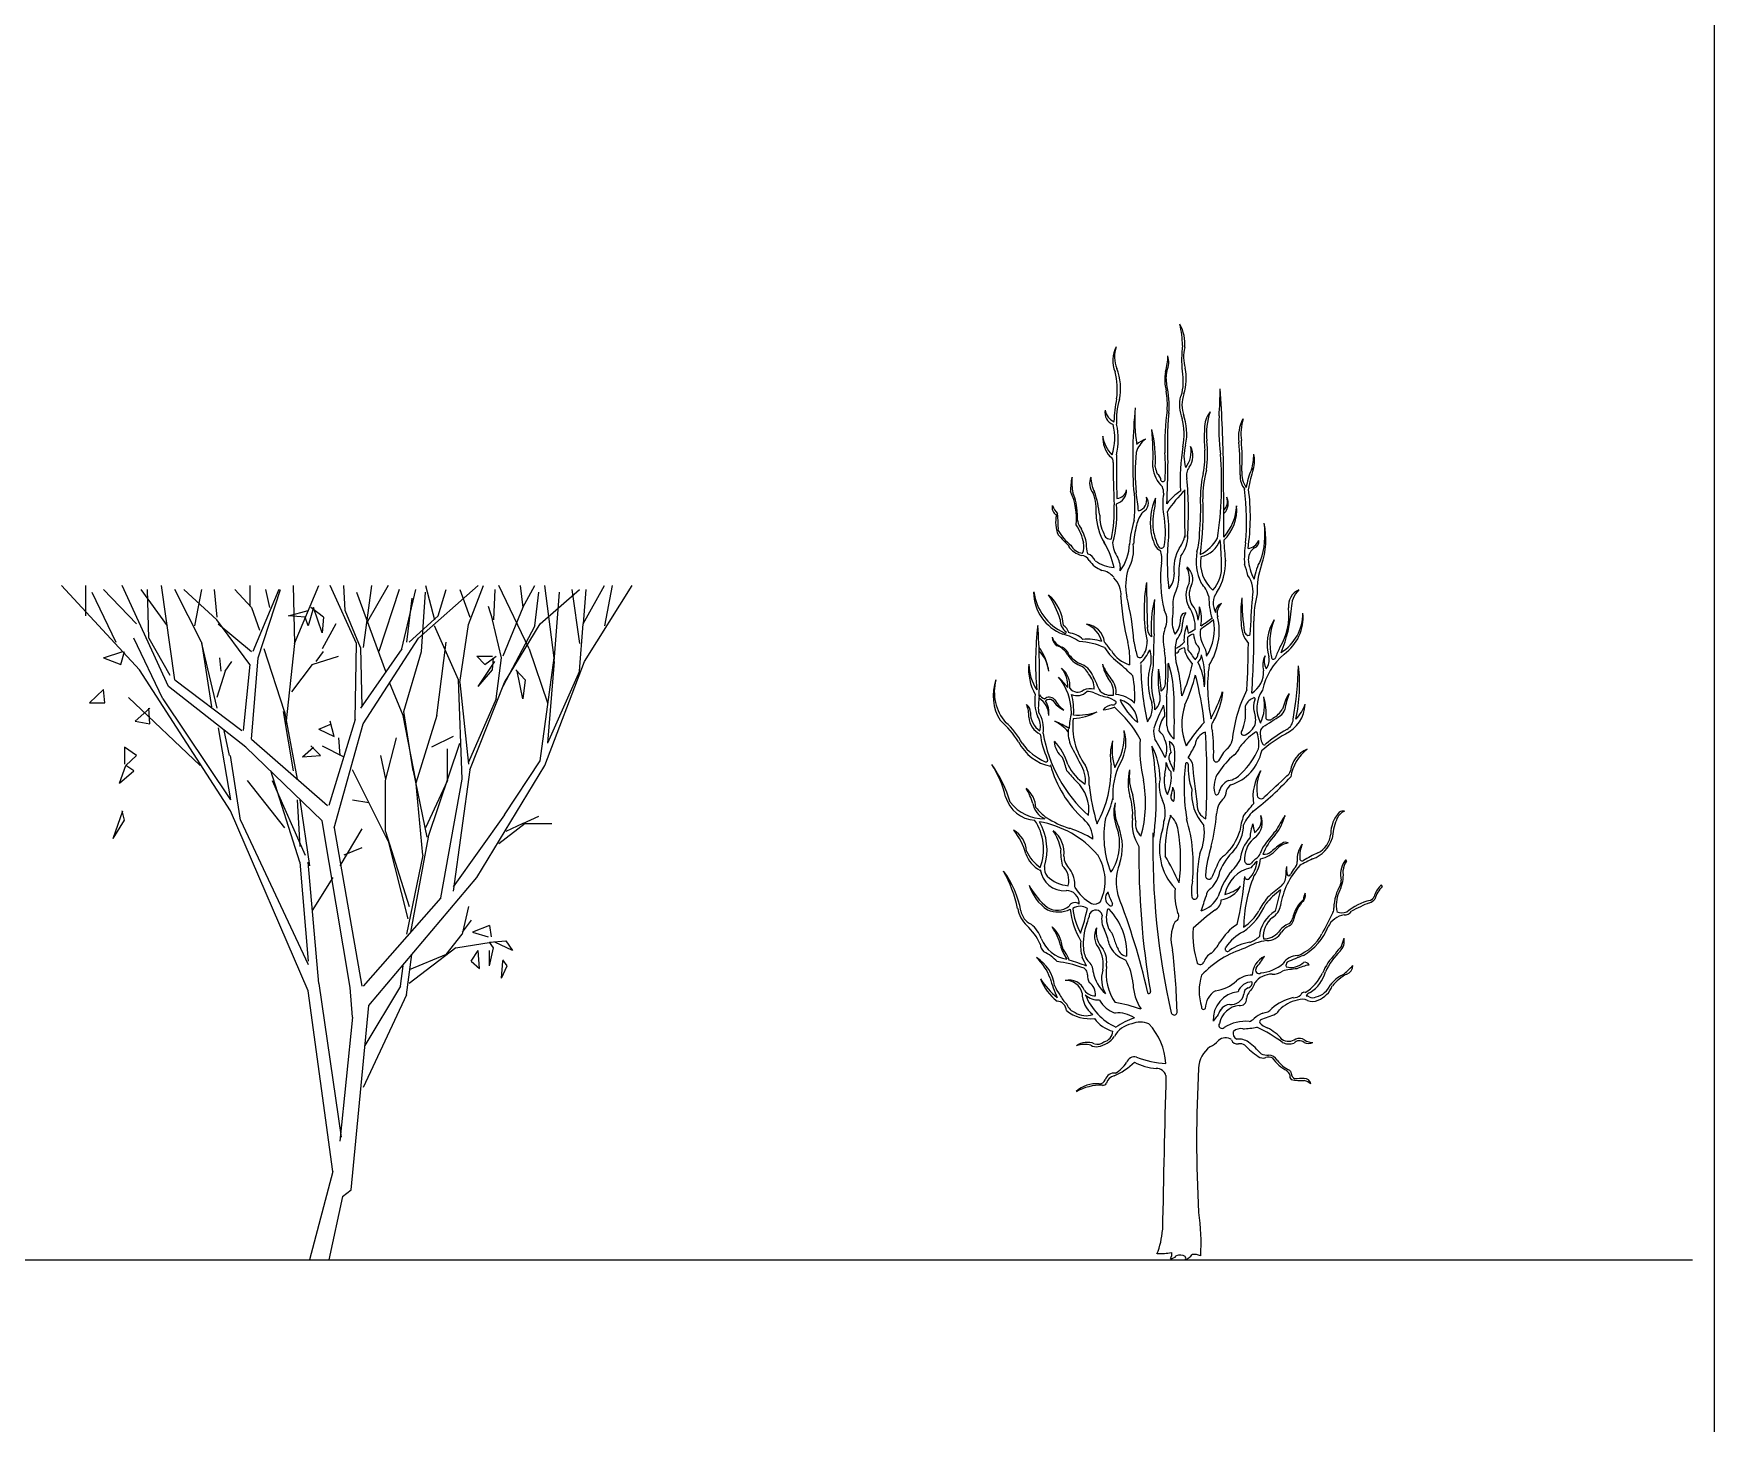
# Model space of a CAD drawing. Header units: millimetres. Extents: x 13268 to 164478, y 289082 to 363688.
# Drawn here: x 142691 to 164478, y 326385 to 344409 of the extents above; entities that cross this region are included whole.
import ezdxf

# ---------------------------------------------------------------- set-up
doc = ezdxf.new("R2010")
doc.units = ezdxf.units.MM
doc.layers.add('www.cad-blocks.net', color=7, linetype='Continuous')

# ---------------------------------------------------------------- blocks, each defined once
blk = doc.blocks.new('A$C049A3FE5')
for p, q in [((1008, 7654), (0, 8748)), ((308, 8748), (308, 8353)), ((1384, 7435), (786, 8748)), ((1469, 7522), (1294, 8748)), ((2439, 8748), (2439, 8477)), ((3003, 8748), (3020, 7994)), ((3020, 7994), (3332, 8748)), ((3823, 7994), (3481, 8748)), ((3673, 8423), (3656, 8748)), ((4015, 8748), (3908, 7943)), ((4233, 8748), (3947, 8248)), ((4626, 8065), (5399, 8748)), ((4716, 8748), (4831, 8302)), ((5275, 8240), (5467, 8748)), ((6061, 7926), (5668, 8748)), ((5942, 8748), (5976, 8460)), ((5976, 8460), (6134, 8748)), ((6386, 7810), (6262, 8748)), ((6762, 8248), (7035, 8748)), ((6779, 7759), (7394, 8748)), ((7138, 8748), (7035, 8223)), ((393, 8660), (701, 8013)), ((542, 8695), (970, 8248)), ((1025, 8695), (1367, 8223)), ((1128, 8065), (1111, 8695)), ((1811, 8013), (1469, 8695)), ((2012, 8302), (1585, 8695)), ((1811, 8695), (1721, 8223)), ((1978, 8695), (2012, 8336)), ((2460, 8460), (2247, 8695)), ((2815, 8695), (2477, 7889)), ((2546, 7810), (2836, 8695)), ((2644, 8695), (2695, 8460)), ((3823, 8660), (4199, 7635)), ((4374, 8695), (4113, 7889)), ((4408, 7926), (4592, 8695)), ((4541, 8581), (4472, 8013)), ((4664, 7889), (4716, 8660)), ((4882, 8353), (4985, 8695)), ((5160, 8695), (5292, 8336)), ((5617, 8695), (5600, 8302)), ((6134, 8223), (6185, 8660)), ((6202, 8248), (6711, 8695)), ((6386, 7759), (6454, 8660)), ((6612, 8695), (6711, 7994)), ((6796, 8695), (6762, 8248)), ((2439, 7723), (2012, 8302)), ((2460, 8460), (2563, 8169)), ((2939, 8353), (3195, 8423)), ((3157, 8336), (2939, 8353)), ((3195, 8223), (3157, 8336)), ((3263, 8460), (3195, 8223)), ((3396, 8336), (3229, 8460)), ((3379, 8135), (3263, 8460)), ((3396, 8336), (3379, 8135)), ((3874, 7943), (3673, 8423)), ((4882, 8353), (4506, 8013)), ((5527, 8477), (5583, 8302)), ((5702, 7810), (5583, 8302)), ((5976, 8460), (5720, 7830)), ((1311, 7279), (935, 8065)), ((1128, 8065), (1401, 7584)), ((2029, 8248), (2460, 7889)), ((3554, 8248), (3379, 7926)), ((3908, 6954), (4626, 8065)), ((5143, 7522), (4831, 8223)), ((5160, 7488), (5275, 8240)), ((6134, 8223), (5720, 7435)), ((5741, 7488), (6202, 8248)), ((6711, 7635), (6762, 8248)), ((542, 7810), (794, 7889)), ((769, 7723), (816, 7889)), ((1811, 8013), (1944, 7172)), ((1811, 7994), (2012, 7155)), ((2888, 7112), (2623, 7926)), ((3020, 7994), (2905, 6954)), ((3298, 7759), (3396, 7889)), ((3806, 7007), (3823, 7994)), ((3874, 7943), (3891, 7172)), ((4408, 7926), (3874, 7155)), ((4434, 7112), (4664, 7889)), ((4865, 7059), (4985, 8013)), ((6061, 7926), (6300, 7225)), ((542, 7810), (769, 7723)), ((2187, 5826), (1008, 7654)), ((2119, 7635), (2012, 7296)), ((2046, 7810), (2063, 7635)), ((2119, 7635), (2204, 7759)), ((2439, 7723), (2354, 6866)), ((2460, 6753), (2546, 7810)), ((3246, 7723), (2981, 7366)), ((3246, 7723), (3588, 7830)), ((5382, 7830), (5485, 7723)), ((5382, 7830), (5583, 7830)), ((5399, 7435), (5617, 7759)), ((5399, 7435), (5583, 7654)), ((5485, 7723), (5634, 7830)), ((5583, 7654), (5600, 7810)), ((5634, 7279), (5702, 7810)), ((6010, 7522), (5886, 7654)), ((5976, 7279), (5903, 7635)), ((6202, 6473), (6386, 7810)), ((6262, 6411), (6779, 7759)), ((6386, 7759), (6300, 6700)), ((6711, 7635), (6300, 6700)), ((2388, 6649), (1384, 7435)), ((1469, 7522), (2337, 6866)), ((4425, 7059), (4250, 7488)), ((5190, 6236), (5143, 7522)), ((5160, 7488), (5275, 6429)), ((5292, 6358), (5741, 7488)), ((6010, 7522), (5976, 7279)), ((359, 7225), (542, 7400)), ((359, 7225), (560, 7225)), ((560, 7225), (542, 7400)), ((867, 7296), (1794, 6411)), ((1311, 7279), (2187, 5965)), ((5634, 7279), (5275, 6456)), ((953, 6988), (1145, 7155)), ((953, 6988), (1145, 6954)), ((1145, 6954), (1128, 7155)), ((2870, 7112), (3003, 6341)), ((2888, 7112), (3054, 6236)), ((3806, 7007), (3464, 5895)), ((3533, 6787), (3481, 6988)), ((4592, 6219), (4425, 7059)), ((4558, 6341), (4434, 7112)), ((4865, 7059), (4592, 6185)), ((2029, 6901), (2187, 5965)), ((2102, 6866), (2170, 6542)), ((3332, 6883), (3498, 6954)), ((3332, 6883), (3533, 6787)), ((3533, 5606), (3908, 6954)), ((3588, 6770), (3605, 6542)), ((4199, 6219), (4340, 6770)), ((5075, 6787), (4793, 6649)), ((816, 6649), (816, 6429)), ((970, 6542), (816, 6649)), ((833, 6411), (970, 6542)), ((2319, 5702), (2187, 6542)), ((3379, 5694), (2388, 6649)), ((2460, 6753), (3447, 5895)), ((3122, 6525), (3263, 6649)), ((3122, 6525), (3357, 6542)), ((3357, 6542), (3229, 6666)), ((3379, 6666), (3656, 6525)), ((4131, 6542), (4199, 6236)), ((4750, 5485), (5160, 6700)), ((5002, 6219), (5002, 6629)), ((752, 6185), (833, 6411)), ((752, 6185), (935, 6341)), ((935, 6341), (833, 6411)), ((3088, 5160), (2712, 6341)), ((4233, 5431), (3772, 6358)), ((4558, 6341), (4733, 5485)), ((5292, 6358), (5075, 4784)), ((5382, 4959), (6262, 6411)), ((5741, 5773), (6202, 6473)), ((2405, 6219), (2888, 5606)), ((2729, 6219), (3157, 5248)), ((4199, 5555), (4199, 6219)), ((4682, 5248), (4592, 6219)), ((5002, 6219), (4716, 5606)), ((4916, 4696), (5190, 6236)), ((3054, 5965), (3088, 5363)), ((3088, 5965), (3212, 5109)), ((3772, 5965), (3981, 5931)), ((666, 5467), (794, 5826)), ((666, 5467), (816, 5702)), ((816, 5702), (786, 5826)), ((3195, 3490), (2187, 5826)), ((2319, 5702), (3195, 3832)), ((3738, 3533), (3379, 5694)), ((5741, 5773), (5075, 4837)), ((5976, 5660), (6185, 5756)), ((3533, 5606), (3891, 3552)), ((3891, 5589), (3605, 5109)), ((4199, 5555), (4506, 4583)), ((4750, 5485), (4524, 4250)), ((6010, 5660), (5668, 5397)), ((5976, 5660), (5758, 5555)), ((6010, 5660), (6352, 5660)), ((3891, 5344), (3656, 5248)), ((4233, 5431), (4489, 4425)), ((4682, 5248), (4472, 4224)), ((3088, 5160), (3195, 3874)), ((3332, 3586), (3195, 5160)), ((3515, 4959), (3246, 4530)), ((3981, 3298), (5382, 4959)), ((4916, 4696), (3908, 3552)), ((5275, 4583), (5190, 4224)), ((5309, 4408), (5190, 4250)), ((4985, 3962), (5190, 4224)), ((5544, 4338), (5327, 4250)), ((5327, 4250), (5527, 4190)), ((5544, 4338), (5566, 4190)), ((4472, 3436), (4541, 3962)), ((5109, 4049), (4506, 3586)), ((4985, 3962), (4506, 3761)), ((5109, 4049), (5566, 4120)), ((5309, 3874), (5399, 4015)), ((5416, 3778), (5399, 4015)), ((5544, 4120), (5758, 4137)), ((5600, 4049), (5544, 4120)), ((5544, 3814), (5600, 4049)), ((5544, 3814), (5544, 4015)), ((5843, 4015), (5617, 4120)), ((5758, 4137), (5843, 4015)), ((4391, 3552), (4425, 3814)), ((5309, 3874), (5416, 3778)), ((5702, 3656), (5720, 3874)), ((5702, 3656), (5775, 3814)), ((5775, 3814), (5720, 3891)), ((3515, 1145), (3195, 3490)), ((3332, 3586), (3622, 1591)), ((3772, 3148), (3738, 3533)), ((4391, 3552), (3930, 2781)), ((3755, 910), (3981, 3298)), ((4472, 3436), (3908, 2238)), ((3772, 3148), (3605, 1540)), ((3515, 1145), (3212, 0)), ((3639, 822), (3755, 910)), ((3639, 822), (3464, 0))]:
    blk.add_line(p, q)
blk = doc.blocks.new('A$C2AD37B3C')
at = {"linetype": 'Continuous'}
for centre, radius, start, end in [((2350, 14146), 630, 354.7317, 28.7311), ((1128, 14062), 1817, 1.805, 12.3074), ((2324, 13887), 457, 152.3613, 202.6132), ((2400, 13945), 505, 162.2496, 201.2238), ((4571, 13906), 1642, 172.5435, 186.4766), ((3580, 13941), 620, 166.257, 196.1821), ((1142, 13455), 845, 348.2322, 21.3162), ((1922, 13948), 794, 343.1397, 0.8175), ((2395, 13860), 336, 336.1904, 17.1706), ((2126, 13613), 873, 343.8588, 10.2666), ((920, 13446), 1017, 351.4841, 15.0873), ((3379, 13589), 709, 169.5858, 194.2775), ((3178, 13610), 490, 166.4478, 191.7324), ((1261, 13178), 1476, 355.9566, 12.9826), ((2108, 13567), 847, 344.4223, 10.4626), ((4111, 12863), 2228, 168.8087, 177.8934), ((2879, 12989), 956, 162.1156, 185.1971), ((1590, 13216), 1120, 355.0291, 10.2387), ((3441, 13202), 546, 165.6459, 202.7284), ((3420, 13200), 486, 159.5113, 200.4887), ((-1086, 13405), 4608, 355.3727, 0.5368), ((-15802, 12003), 19379, 0.6372, 4.2782), ((1939, 13080), 194, 167.521, 249.878), ((1994, 13165), 248, 190.0345, 245.0045), ((10112, 12364), 7938, 174.2732, 182.8814), ((4439, 12956), 2233, 174.8534, 189.4228), ((6639, 12590), 3970, 172.2964, 181.829), ((8623, 12592), 5913, 175.2659, 182.885), ((1922, 12744), 1045, 349.6458, 13.6928), ((2116, 12757), 893, 348.6962, 19.4795), ((3659, 12854), 376, 140.6884, 182.9874), ((4457, 12743), 1144, 162.2265, 184.7268), ((6946, 12860), 3443, 177.1167, 186.9764), ((4377, 12709), 571, 151.2621, 188.4776), ((4683, 12754), 838, 164.109, 187.0888), ((2167, 12702), 456, 178.1567, 221.4612), ((2240, 12802), 536, 189.1437, 224.0117), ((1094, 12692), 805, 340.9982, 14.8718), ((920, 12675), 1032, 346.2404, 12.7359), ((-1173, 12425), 3662, 357.0945, 6.2279), ((643, 12357), 1883, 356.5463, 14.3008), ((5024, 12690), 1746, 175.2428, 186.2084), ((5915, 12155), 3701, 175.1559, 184.8441), ((2617, 12343), 410, 127.0209, 162.3267), ((2524, 12258), 440, 110.3834, 130.9882), ((-220, 12228), 2900, 356.5398, 4.6422), ((6084, 12039), 3177, 170.6264, 183.0104), ((3553, 12408), 588, 162.8578, 197.1422), ((2678, 12480), 398, 322.0481, 11.6227), ((2792, 12417), 311, 325.0525, 27.4153), ((1959, 12415), 1331, 348.1905, 3.7295), ((1663, 12438), 1667, 351.6747, 7.2538), ((-1641, 12165), 5473, 359.5554, 4.8242), ((1012, 12377), 2852, 356.0452, 5.5145), ((1803, 12331), 72.1, 343.6528, 71.6652), ((20906, 12480), 19035, 180.5094, 182.468), ((16861, 12282), 14939, 179.433, 182.0092), ((2970, 12287), 488, 185.6543, 226.2204), ((2960, 12309), 442, 188.5217, 202.7792), ((-7417, 12259), 10134, 356.6843, 0.1966), ((3210, 12113), 207, 142.2541, 192.9711), ((4677, 11799), 1420, 163.883, 181.9936), ((-1994, 11988), 5541, 351.2073, 4.6996), ((-104495, 11257), 108075, 359.94738, 0.50942), ((4777, 11826), 855, 154.1236, 173.4414), ((5905, 11616), 1964, 162.4068, 171.5997), ((3052, 12462), 992, 344.6232, 358.6798), ((3655, 12340), 401, 340.8779, 14.3475), ((1974, 11901), 758, 166.1341, 182.8751), ((2407, 12024), 1171, 177.1051, 188.9238), ((1745, 11990), 236, 155.5507, 219.9014), ((1996, 12079), 466, 178.9691, 208.1171), ((172, 11644), 2038, 353.5786, 9.0668), ((2481, 12029), 130, 1.6097, 56.9152), ((2641, 12050), 34.1, 210.3436, 6.5075), ((2318, 11817), 336, 2.0907, 20.5415), ((-2133, 11546), 5168, 355.8404, 5.782), ((4509, 11813), 1289, 165.2101, 181.5177), ((4153, 12100), 322, 175.9565, 219.787), ((4242, 12148), 386, 175.2507, 215.5181), ((319, 11452), 988, 353.9854, 24.6446), ((563, 11530), 755, 359.9788, 24.4353), ((869, 11572), 744, 355.1122, 20.9511), ((-46, 11306), 1722, 6.4733, 18.7405), ((1864, 11881), 215, 285.8809, 2.1678), ((1923, 11916), 159, 272.9838, 350.0483), ((-2436, 11064), 4727, 6.0641, 9.4748), ((2213, 11735), 179, 286.8853, 12.8597), ((2264, 11685), 153, 298.5312, 35.9401), ((3361, 11383), 916, 155.5704, 188.5554), ((1936, 11737), 592, 342.988, 2.4539), ((3492, 11660), 855, 168.5595, 189.9119), ((3307, 11231), 751, 121.4031, 143.8906), ((4147, 10635), 1707, 132.9624, 147.3953), ((32572, 11688), 29598, 179.6362, 181.0344), ((-756, 11585), 3980, 354.6389, 2.7946), ((-1909, 11552), 5171, 352.7102, 2.1848), ((3453, 11710), 184, 311.4241, 20.4885), ((3442, 11678), 207, 314.4837, 27.8658), ((207, 11414), 3724, 354.7139, 7.4697), ((655, 11472), 3335, 351.5983, 7.4175), ((1060, 11618), 130, 166.6364, 240.9989), ((1462, 11882), 577, 203.8756, 219.1611), ((1499, 11389), 514, 167.4939, 202.0385), ((-804, 11299), 1831, 358.8904, 6.8375), ((1638, 11482), 323, 171.4778, 217.5379), ((2487, 11524), 877, 180.9864, 211.2121), ((2227, 11477), 562, 177.6778, 207.5745), ((-261, 11567), 2152, 348.3543, 2.4929), ((335, 11518), 1595, 343.9596, 5.4243), ((3525, 10965), 1402, 161.2658, 176.6094), ((2622, 11284), 391, 136.9115, 171.7818), ((3375, 11386), 892, 168.4912, 190.0575), ((1187, 11239), 1492, 351.3531, 10.5901), ((875, 11257), 1858, 356.8076, 9.2213), ((3125, 11584), 656, 313.8628, 5.2039), ((2978, 11688), 802, 318.6512, 356.8674), ((4657, 14575), 4963, 222.9115, 225.7056), ((1678, 11619), 742, 208.6409, 232.4211), ((708, 10934), 724, 10.4663, 34.9173), ((707, 10916), 769, 10.8345, 28.6302), ((1824, 11227), 96.7, 188.2085, 283.5016), ((3193, 11037), 1004, 162.4763, 179.1361), ((2881, 11288), 428, 185.5943, 206.3131), ((3541, 11465), 1070, 192.7139, 204.175), ((6386, 10777), 3679, 174.0581, 186.5095), ((2521, 11276), 469, 323.3798, 348.4457), ((2564, 11165), 460, 320.0948, 2.5869), ((2325, 11195), 880, 342.7155, 1.2416), ((2985, 11201), 1231, 340.9419, 8.0973), ((3030, 11124), 1199, 340.9277, 12.047), ((1465, 11206), 338, 213.2309, 255.7237), ((1429, 11147), 238, 207.5305, 263.3741), ((1154, 11010), 267, 338.2727, 12.925), ((1834, 11029), 377, 175.0384, 199.5813), ((1402, 10701), 216, 25.098, 69.0243), ((583, 10401), 1335, 12.5476, 30.6647), ((2315, 11102), 453, 183.6027, 215.0866), ((1428, 11060), 695, 322.645, 359.4575), ((1607, 10962), 581, 329.4506, 9.0801), ((2685, 11121), 189, 186.5686, 238.4025), ((2616, 11041), 52.9, 194.7688, 330.3766), ((2311, 10824), 315, 348.947, 25.0227), ((3415, 10679), 607, 148.4843, 188.4558), ((3964, 10793), 811, 170.0279, 204.9234), ((2926, 11469), 646, 296.7036, 329.509), ((3144, 11255), 405, 281.5156, 340.3965), ((-2331, 10625), 5877, 1.0817, 4.8231), ((7298, 11286), 3723, 182.6837, 187.7108), ((5581, 10825), 1684, 171.5905, 183.0179), ((3931, 11190), 207, 276.6728, 336.1586), ((4161, 10821), 202, 122.1403, 178.3428), ((4020, 11089), 102, 289.0551, 10.1589), ((1375, 10733), 145, 27.8157, 87.5182), ((1847, 11034), 415, 214.1666, 249.1292), ((1937, 11297), 608, 235.9992, 265.2251), ((1649, 10348), 303, 39.5216, 80.4692), ((1665, 10686), 319, 351.3202, 29.0988), ((2915, 10406), 850, 162.1303, 191.325), ((4651, 10509), 2047, 172.8692, 193.3559), ((4148, 10587), 1264, 167.0856, 181.3432), ((2867, 10510), 235, 334.1098, 52.1227), ((2621, 10508), 430, 352.3377, 24.7333), ((3795, 10769), 576, 171.9164, 228.1416), ((3004, 10699), 543, 318.6031, 3.8216), ((2764, 10760), 841, 327.5488, 2.6301), ((3080, 10392), 889, 11.423, 22.8076), ((4674, 10863), 717, 183.5246, 209.3512), ((4867, 10398), 826, 150.5819, 172.065), ((5165, 10348), 1072, 158.9949, 183.3311), ((1640, 10274), 354, 354.3215, 46.8114), ((4832, 10027), 2482, 169.9724, 191.0559), ((30794, 10614), 28406, 180.3133, 181.7098), ((2507, 10571), 307, 316.6932, 3.4791), ((2347, 10539), 539, 335.6881, 2.0415), ((3372, 10260), 377, 149.594, 207.9406), ((3352, 10271), 306, 153.4808, 208.1339), ((2841, 10084), 534, 17.2199, 43.4548), ((3603, 10319), 428, 347.4935, 35.5664), ((1348, 10318), 704, 180.8102, 249.0584), ((1464, 10428), 823, 187.776, 245.048), ((416, 9754), 690, 3.4347, 48.1288), ((-334, 9463), 1453, 17.0451, 33.6188), ((5278, 10373), 3288, 182.3321, 194.7711), ((-1450, 9323), 3649, 3.5183, 14.5407), ((4224, 9772), 1765, 166.1498, 184.9237), ((12161, 9781), 9660, 177.5479, 180.6883), ((3172, 10137), 380, 151.7746, 189.8908), ((2745, 9842), 442, 4.6955, 40.1786), ((4482, 10230), 1131, 179.4177, 196.6625), ((3707, 10138), 290, 143.7146, 209.0384), ((3587, 10008), 133, 108.3759, 184.9737), ((3677, 9986), 199, 131.4138, 196.3875), ((5776, 9964), 1934, 172.3103, 183.7377), ((8026, 10265), 4167, 180.5792, 187.9507), ((17184, 9094), 13212, 175.0842, 177.5505), ((5740, 9877), 1695, 166.0654, 180.5596), ((4850, 10097), 272, 114.1333, 186.3497), ((5012, 10068), 390, 134.5643, 181.584), ((1268, 9874), 212, 175.9799, 236.1957), ((2400, 9879), 303, 333.4878, 31.1578), ((3186, 9848), 403, 173.4417, 207.6918), ((1963, 10038), 836, 350.0648, 2.3027), ((2578, 9882), 335, 318.7027, 2.0926), ((2994, 9907), 82.3, 88.8145, 188.7825), ((3202, 9835), 258, 143.1375, 181.6593), ((2623, 9778), 516, 355.3872, 36.3482), ((2622, 10036), 585, 344.3464, 4.6629), ((2666, 9893), 571, 349.7675, 19.5085), ((561, 13588), 4679, 304.5846, 307.7016), ((2586, 10867), 1253, 300.8534, 310.1922), ((2654, 9739), 782, 327.743, 10.8611), ((2516, 9714), 993, 327.6627, 12.5182), ((-7729, 9659), 11775, 355.5852, 0.983), ((4955, 9506), 706, 147.9493, 196.155), ((5244, 9531), 954, 158.4785, 193.5813), ((3614, 9957), 972, 328.9716, 6.4856), ((2583, 10176), 2043, 336.9678, 356.6617), ((4079, 9988), 722, 302.0745, 359.8952), ((4106, 9923), 698, 305.3975, 5.2649), ((5854, 9215), 5178, 173.538, 184.5723), ((-9401, 9048), 10138, 358.0533, 4.2395), ((1107, 9628), 176, 183.4437, 235.6065), ((1162, 9690), 242, 197.4366, 251.6636), ((894, 8858), 828, 56.2836, 75.8149), ((1028, 9653), 162, 11.5216, 61.5665), ((1132, 9692), 18.4, 213.6732, 19.4314), ((1122, 9271), 419, 47.3621, 81.2427), ((1426, 9501), 316, 6.873, 83.995), ((1301, 9432), 415, 16.0604, 67.5607), ((2557, 9749), 158, 173.4002, 234.5483), ((14271, 9019), 11783, 176.856, 179.2427), ((3213, 9569), 569, 162.0553, 195.1489), ((2550, 9830), 394, 320.2783, 359.589), ((3526, 9576), 560, 156.9338, 183.8454), ((3456, 9809), 444, 181.6983, 197.237), ((4208, 9568), 1189, 177.8108, 186.9638), ((3140, 9510), 154, 99.8019, 137.3925), ((2407, 10899), 1372, 297.0692, 302.3933), ((3588, 9701), 476, 184.77, 204.008), ((3580, 9673), 364, 170.6961, 208.5538), ((4378, 9844), 532, 180.6423, 218.0102), ((4041, 9798), 180, 217.5203, 240.1392), ((3958, 9670), 29, 256.7625, 336.3421), ((-43, 8935), 936, 9.4038, 33.9498), ((297, 9007), 589, 7.9209, 41.8307), ((876, 9159), 351, 31.4667, 67.9364), ((980, 9256), 230, 21.0872, 62.6544), ((1503, 9528), 378, 209.5138, 247.2506), ((1617, 9693), 550, 219.9686, 241.8745), ((1285, 8420), 1129, 66.2422, 86.5528), ((1474, 8859), 724, 71.8995, 95.4271), ((-3382, 5430), 6566, 37.2926, 38.7357), ((2462, 9912), 856, 212.4089, 235.7131), ((2256, 9644), 473, 209.8081, 254.1286), ((1026, 9272), 1105, 355.666, 13.7549), ((15422, 12293), 13512, 191.7275, 192.6283), ((2284, 9346), 47.4, 188.568, 324.6614), ((1613, 9845), 932, 316.9269, 332.6081), ((2059, 9530), 338, 321.3463, 3.5844), ((1944, 9273), 517, 349.749, 16.1763), ((660, 9110), 2027, 354.9068, 8.7904), ((3603, 9381), 776, 165.2707, 199.6684), ((2742, 9717), 288, 288.6184, 321.7871), ((2845, 9420), 47.9, 261.1255, 0.0457), ((2979, 9302), 146, 92.6427, 125.9176), ((2894, 9400), 91.5, 350.0588, 31.1924), ((3351, 9496), 384, 196.8326, 228.7953), ((2185, 8716), 1100, 29.9778, 40.036), ((3065, 9357), 117, 308.791, 358.0535), ((3104, 9419), 101, 319.7313, 60.6308), ((2050, 8988), 1238, 353.4861, 16.5777), ((3006, 9318), 310, 0.5488, 34.7698), ((-10000, 9587), 13959, 356.7808, 359.7071), ((5165, 8585), 1010, 130.4242, 167.9254), ((5478, 8910), 1167, 152.087, 160.6312), ((1327, 9113), 759, 173.7201, 210.206), ((1292, 9200), 719, 180.3585, 213.641), ((707, 8851), 468, 358.3433, 37.9666), ((836, 8856), 371, 355.0872, 49.6488), ((1265, 8907), 314, 20.9743, 72.8009), ((1245, 8928), 276, 26.3501, 65.885), ((2324, 9321), 629, 191.38, 212.9325), ((2675, 9612), 1053, 203.1833, 217.4372), ((592, 7483), 2205, 44.07, 51.3123), ((6410, 9226), 4112, 180.4569, 192.8592), ((3361, 8927), 949, 163.9832, 199.6439), ((3678, 8920), 1215, 167.9085, 192.8932), ((3750, 8977), 1185, 172.9141, 191.4936), ((-2453, 8355), 5086, 4.8093, 8.6893), ((-1301, 9128), 4022, 353.8976, 1.0843), ((1279, 8707), 1531, 1.8013, 19.2261), ((474, 8564), 2463, 3.3779, 13.0455), ((533, 9767), 2626, 336.245, 347.6868), ((3053, 9360), 185, 313.9003, 352.9444), ((2429, 8828), 852, 1.3056, 27.903), ((5664, 8851), 2334, 171.7681, 192.2888), ((3808, 9081), 387, 301.7801, 2.4498), ((4474, 9185), 293, 151.0962, 197.3118), ((4422, 9245), 220, 158.3241, 211.3693), ((4045, 9269), 236, 323.2543, 10.1345), ((4347, 9304), 30.4, 175.6842, 345.4013), ((-536, 9274), 5269, 349.9041, 358.9001), ((2250, 8882), 2500, 347.7132, 6.6756), ((728, 8710), 708, 159.7177, 212.3069), ((762, 8767), 723, 164.9722, 220.4022), ((369, 8448), 859, 359.5857, 39.94), ((-200, 7739), 1759, 38.6333, 45.7671), ((1323, 8914), 147, 217.178, 309.0896), ((1524, 8532), 288, 78.591, 111.9512), ((1224, 8815), 356, 359.9405, 41.3275), ((4298, 10199), 2983, 203.2795, 208.419), ((1527, 8750), 353, 355.3368, 40.5375), ((1630, 8773), 289, 351.6138, 43.4555), ((753, 8719), 1454, 355.214, 11.8173), ((2507, 8919), 175, 307.7285, 7.7513), ((767, 9615), 2447, 334.6681, 346.2902), ((-2742, 7554), 6068, 7.0914, 13.9452), ((434, 8445), 166, 2.3048, 52.8267), ((127, 8396), 446, 358.0084, 24.0104), ((1341, 8628), 678, 171.2988, 199.9425), ((1868, 8531), 1150, 171.3837, 183.4083), ((560, 8400), 321, 1.203, 58.3141), ((873, 8815), 165, 212.4896, 249.3537), ((888, 8578), 110, 44.4314, 131.7523), ((888, 8561), 93.5, 56.9436, 128.3794), ((538, 8450), 345, 352.7663, 32.3049), ((1286, 8866), 414, 213.068, 245.0704), ((1410, 8898), 505, 208.7407, 233.7872), ((1314, 8929), 216, 246.858, 314.209), ((348, 8479), 917, 355.896, 15.9228), ((1481, 8479), 296, 70.5702, 93.1783), ((1945, 9473), 803, 242.9703, 258.3317), ((1844, 8986), 268, 230.6409, 277.6717), ((1893, 8341), 234, 99.6871, 138.7834), ((1699, 8359), 338, 49.3519, 75.7251), ((1871, 8616), 47.6, 247.6919, 359.6594), ((1879, 8281), 452, 43.8992, 85.0415), ((2808, 9020), 909, 204.189, 232.3408), ((1876, 8287), 376, 2.0708, 73.4198), ((2142, 8524), 336, 320.457, 14.472), ((2208, 8529), 309, 353.5059, 22.7634), ((5823, 7030), 3525, 154.2598, 160.4779), ((2374, 8671), 225, 308.5952, 18.1459), ((2209, 8422), 461, 357.5623, 17.9767), ((-10633, 8366), 13336, 359.4945, 1.4376), ((-8039, 8344), 10856, 358.424, 2.17), ((3840, 8283), 908, 161.7327, 202.2887), ((648, 9779), 3083, 332.4864, 340.9722), ((2357, 8907), 1217, 331.6993, 353.5248), ((5969, 7786), 2273, 153.4199, 174.1556), ((4005, 8523), 96.6, 156.781, 197.491), ((4139, 8447), 251, 112.4069, 152.8551), ((4292, 8546), 255, 157.0254, 198.73), ((4045, 8662), 20.6, 307.7148, 92.272), ((4574, 8519), 484, 144.9133, 208.261), ((3520, 8574), 689, 335.6454, 10.2134), ((3076, 8402), 1160, 357.7643, 14.6737), ((5188, 8349), 718, 146.7017, 167.464), ((6120, 8191), 1628, 160.1939, 169.147), ((4296, 8609), 541, 295.7076, 357.0762), ((4261, 8780), 609, 315.0958, 341.0145), ((-1063, 7026), 1768, 33.3363, 47.5874), ((875, 8392), 302, 182.2269, 245.1825), ((909, 8429), 310, 175.7398, 237.4156), ((477, 8241), 275, 344.4383, 34.4966), ((297, 8198), 500, 352.0735, 32.0007), ((697, 7750), 629, 40.201, 64.0796), ((329, 6716), 1723, 59.8391, 68.1022), ((2054, 8206), 859, 164.0795, 179.9967), ((2265, 8234), 1016, 172.9267, 215.9767), ((1220, 9187), 829, 272.5415, 299.1065), ((1317, 9365), 953, 266.7394, 288.7824), ((1694, 9016), 521, 272.4332, 292.2317), ((683, 7146), 1841, 29.095, 49.1712), ((3046, 8119), 471, 143.0144, 173.6749), ((5344, 6429), 2788, 137.7507, 147.1934), ((3543, 8233), 152, 138.6366, 205.0942), ((3261, 8434), 655, 336.7503, 5.2946), ((3707, 8341), 365, 348.0859, 19.6754), ((-36422, 71029), 74785, 302.88661, 303.13214), ((4281, 8406), 69.9, 228.7, 325.9966), ((4131, 8730), 421, 299.6153, 327.6885), ((4350, 8549), 179, 305.5799, 343.3146), ((4447, 8366), 206, 300.4523, 355.5085), ((-446, 7511), 1026, 26.9523, 50.1609), ((2047, 8283), 1310, 187.2105, 204.6971), ((3001, 8521), 2244, 190.0572, 227.7428), ((1677, 8143), 499, 174.0118, 204.9231), ((1101, 8114), 945, 327.3279, 3.5496), ((1442, 7993), 629, 329.6271, 16.5805), ((4209, 7871), 1925, 174.9247, 193.9531), ((2858, 8156), 361, 171.7987, 198.3662), ((-5342, 3362), 9145, 28.7369, 30.7801), ((2425, 7967), 254, 12.8477, 53.229), ((2975, 8265), 273, 183.6198, 233.6277), ((3361, 7936), 221, 106.5085, 175.3353), ((-7997, 7430), 11317, 356.8486, 3.6322), ((622, 7845), 2802, 357.8371, 6.6394), ((4579, 7365), 933, 124.2722, 143.5068), ((3890, 8144), 44.3, 129.0705, 305.5681), ((3761, 8402), 332, 297.8922, 335.8527), ((4077, 8125), 25.9, 33.3468, 153.8017), ((3560, 7972), 561, 351.7825, 17.3186), ((4582, 8132), 439, 174.7581, 202.037), ((4239, 8148), 97.3, 123.7261, 165.8088), ((5523, 6326), 2049, 118.9608, 131.5328), ((5426, 6594), 1819, 118.7392, 131.2943), ((1057, 8327), 722, 207.1006, 257.9777), ((1165, 8483), 861, 216.0259, 246.6854), ((1321, 8037), 361, 185.348, 230.8234), ((243, 7351), 978, 17.6504, 42.24), ((-1507, 6337), 3163, 24.6938, 30.2811), ((2566, 7788), 738, 162.1698, 190.9933), ((2871, 7888), 1015, 172.8808, 196.2721), ((-2262, 7141), 4800, 352.662, 9.493), ((1452, 7410), 1146, 0.9581, 27.1294), ((2356, 7887), 346, 338.284, 23.3084), ((2859, 7754), 127, 137.3156, 208.4264), ((2679, 7878), 141, 2.6392, 64.7699), ((3271, 7992), 528, 178.1348, 196.736), ((1017, 7769), 1807, 352.6807, 3.6615), ((-856, 10020), 4499, 329.7586, 332.6552), ((3999, 7485), 546, 131.0305, 156.1706), ((4507, 6879), 1197, 130.2219, 146.9401), ((3479, 8066), 234, 313.7417, 348.122), ((3473, 8008), 708, 287.8987, 347.8524), ((3619, 7979), 218, 301.611, 344.2124), ((2999, 8388), 1222, 314.0585, 336.0409), ((4204, 7990), 36.7, 218.6498, 306.1693), ((5026, 7495), 421, 112.2965, 172.2843), ((5263, 7361), 656, 127.1605, 171.2863), ((-1352, 6776), 1609, 13.4619, 32.8239), ((-1815, 6395), 2206, 17.773, 34.6158), ((835, 7718), 28.4, 248.8032, 37.4267), ((2586, 8100), 1743, 195.1797, 227.8416), ((-2302, 6570), 3597, 15.7981, 19.2711), ((4887, 10759), 4920, 220.7172, 223.2888), ((1776, 7914), 657, 203.8656, 239.5622), ((982, 7399), 464, 353.5717, 34.0419), ((944, 7380), 561, 354.9662, 27.2719), ((78, 7588), 1765, 331.0927, 1.9533), ((2895, 7197), 1029, 152.2831, 185.1657), ((2948, 7371), 844, 166.7007, 194.828), ((2896, 7466), 775, 172.6075, 201.849), ((1114, 7762), 1580, 349.9798, 357.0956), ((2986, 7737), 299, 190.6268, 222.5286), ((2133, 7456), 638, 334.9231, 7.1218), ((1838, 7235), 1018, 17.3515, 26.7431), ((5966, 7307), 2999, 173.1837, 189.5296), ((3009, 7657), 20.8, 347.7917, 164.1508), ((4072, 7608), 1044, 177.5533, 198.9269), ((2931, 7612), 174, 21.4707, 54.8741), ((22097, 9603), 19102, 185.7906, 187.724), ((3465, 7731), 43.2, 169.0618, 323.9643), ((3805, 7307), 377, 143.1668, 195.3438), ((4776, 7148), 746, 147.2362, 188.1739), ((4740, 7277), 651, 155.0356, 187.3412), ((4505, 7569), 105, 297.1596, 350.3025), ((-612, 6642), 1310, 18.0947, 29.1874), ((252, 6953), 431, 4.4012, 49.5035), ((908, 6950), 590, 351.821, 47.5831), ((4569, 7639), 3081, 185.7525, 197.0818), ((489, 7056), 1884, 344.1929, 10.7307), ((3061, 7313), 478, 165.9836, 207.1161), ((3114, 7393), 455, 168.098, 207.191), ((2302, 7336), 494, 340.9421, 355.7782), ((2527, 7173), 294, 341.2416, 24.5833), ((3826, 7205), 744, 175.0762, 221.8127), ((3762, 7161), 263, 114.6752, 169.4275), ((3768, 7201), 155, 120.3039, 163.9153), ((3601, 7723), 326, 278.9086, 319.3126), ((1439, 10357), 4298, 307.1365, 317.6268), ((-2308, 14426), 9766, 311.8663, 314.6307), ((695, 7288), 501, 195.9571, 266.3049), ((794, 7445), 633, 216.4764, 272.0972), ((934, 7093), 304, 188.31, 247.3085), ((789, 7341), 1099, 331.5772, 348.618), ((2478, 6909), 595, 165.532, 201.935), ((2529, 6961), 634, 171.1729, 205.9583), ((1304, 6890), 870, 355.1291, 17.761), ((-653, 6668), 2875, 1.9772, 10.2065), ((2222, 6907), 455, 343.4754, 24.4193), ((2835, 7145), 72.4, 156.0324, 246.0639), ((3418, 7033), 252, 179.408, 242.9628), ((3471, 7213), 31.7, 196.9216, 353.4618), ((3807, 6877), 339, 137.0366, 178.4431), ((3465, 7231), 155, 307.346, 4.7056), ((-28080270, 23423433), 36565773, 320.1786498, 320.1790202), ((4156, 7184), 62.6, 171.6203, 330.0413), ((-4, 6339), 803, 339.588, 34.0152), ((1265, 7429), 733, 217.1759, 234.6185), ((484, 5279), 1506, 40.243, 80.4272), ((-8, 6331), 860, 342.5365, 30.2389), ((1629, 8048), 1449, 237.062, 252.9286), ((1142, 6491), 419, 0.4173, 49.1571), ((3208, 6540), 1479, 169.1748, 201.9219), ((2787, 6732), 622, 172.1926, 213.919), ((2471, 6732), 253, 172.002, 228.2089), ((2179, 6791), 478, 341.4408, 358.4224), ((4443, 6318), 1769, 161.9319, 182.6781), ((2491, 6574), 391, 8.7781, 48.2947), ((771, 6114), 2339, 353.4494, 17.3239), ((678, 7081), 2797, 345.6268, 356.0022), ((5040, 6444), 1227, 160.1173, 171.7954), ((4530, 6431), 705, 134.7851, 155.8689), ((3922, 6797), 238, 303.0145, 15.2556), ((3878, 6750), 296, 311.578, 21.8666), ((3811, 7038), 734, 319.6804, 346.2129), ((14390, 803), 11578, 148.4378, 149.826), ((5729, 6573), 499, 137.2411, 179.6552), ((6124, 6457), 872, 157.5107, 176.6606), ((5540, 6715), 235, 113.9609, 161.0971), ((5427, 6811), 120, 81.5426, 122.6339), ((151, 6294), 386, 2.4041, 61.7887), ((-452, 5992), 1018, 15.9147, 39.0601), ((376, 6221), 699, 10.5032, 35.1869), ((697, 6289), 418, 352.3042, 53.2591), ((741, 5222), 1514, 57.1884, 72.2102), ((1194, 6423), 779, 326.2715, 19.8786), ((1164, 6378), 851, 341.6759, 21.0005), ((14054, 6373), 11570, 178.9006, 192.7666), ((3491, 6351), 905, 161.4327, 222.9813), ((-32, 6173), 2946, 353.143, 8.9932), ((2554, 6588), 727, 334.5174, 9.5869), ((3064, 6841), 794, 311.3898, 343.7394), ((3231, 6737), 656, 320.4135, 358.4536), ((4397, 6130), 566, 136.9586, 175.0929), ((4296, 6203), 394, 124.3041, 179.9258), ((4636, 6490), 653, 158.0356, 177.762), ((6311, 7027), 2299, 187.3081, 190.7809), ((7067, 4303), 3549, 139.1927, 144.3356), ((5051, 5929), 929, 136.9964, 158.9643), ((4779, 6658), 498, 290.1293, 342.554), ((4872, 6607), 359, 296.0004, 355.0022), ((975, 6428), 475, 199.2002, 240.2291), ((1081, 6556), 598, 204.2653, 236.2386), ((1818, 6291), 756, 175.6046, 195.1799), ((1387, 6240), 275, 181.4987, 228.253), ((993, 5852), 756, 335.8124, 31.9753), ((14622, 6229), 12352, 179.2768, 189.7169), ((-1971, 3534), 5375, 25.1947, 30.1755), ((5708, 5808), 2541, 169.3902, 184.581), ((5294, 5765), 2005, 161.9474, 174.9198), ((3767, 6001), 303, 126.0582, 152.7079), ((4388, 5642), 940, 133.9064, 157.3847), ((3979, 6348), 180, 300.9044, 336.0713), ((4684, 6105), 567, 151.9211, 162.5545), ((4036, 6658), 480, 283.3093, 318.1628), ((4205, 6420), 158, 262.4313, 312.7353), ((5270, 5216), 1449, 122.9962, 131.3891), ((4634, 6118), 326, 101.0044, 137.5886), ((4531, 6360), 87.7, 62.6958, 125.1904), ((5104, 6185), 391, 143.1677, 184.9247), ((5213, 6234), 461, 156.2062, 183.5876), ((5792, 4571), 1875, 114.0082, 121.5466), ((-1600, 4999), 2044, 12.0481, 29.397), ((-970, 5135), 1441, 10.2225, 36.9748), ((1120, 6074), 374, 187.0454, 273.8663), ((1025, 6054), 214, 174.8163, 217.579), ((877, 5857), 312, 345.4289, 47.658), ((881, 5795), 402, 354.2113, 36.6491), ((2643, 5836), 725, 157.7475, 196.4078), ((3057, 6075), 469, 314.0223, 351.2154), ((16435, 332), 14181, 155.825, 156.8929), ((4895, 5144), 1479, 146.1095, 161.5423), ((4099, 5551), 511, 101.214, 169.6358), ((3102, 6587), 838, 312.467, 330.8109), ((3963, 6174), 65.3, 159.9001, 306.3907), ((3603, 6219), 498, 317.2413, 352.7719), ((4350, 5825), 418, 128.0694, 147.0046), ((4720, 5504), 947, 133.2436, 139.2705), ((3658, 6227), 490, 322.4651, 355.8049), ((5630, 5287), 1189, 137.5652, 171.2518), ((5040, 5962), 504, 166.9919, 183.8552), ((4937, 6050), 389, 176.25, 194.6366), ((5013, 5761), 447, 140.8338, 155.1271), ((4593, 6139), 121, 307.3153, 5.8911), ((4788, 6196), 35.7, 170.9503, 311.455), ((6235, 3411), 3062, 114.8211, 118.9655), ((5722, 5952), 342, 143.9972, 195.2733), ((4829, 5950), 596, 339.4154, 6.3268), ((5704, 5989), 285, 143.973, 174.6153), ((5460, 6157), 14.3, 358.2287, 194.4456), ((1261, 5998), 717, 197.3837, 235.8287), ((1629, 6357), 1198, 208.5554, 229.9504), ((1234, 6335), 560, 227.4073, 264.3744), ((1906, 6143), 738, 212.1862, 240.0489), ((3837, 5652), 1012, 175.3628, 196.6619), ((3738, 5706), 658, 167.6838, 187.1082), ((3350, 5931), 54.4, 167.5854, 321.7467), ((3455, 5608), 148, 119.3436, 176.0764), ((3469, 5980), 427, 279.476, 330.3179), ((3488, 6154), 521, 281.887, 312.3866), ((-229, 6200), 4141, 345.7396, 356.1464), ((6154, 5089), 2269, 158.3079, 178.8351), ((3945, 5918), 43.2, 174.954, 301.5557), ((5145, 4757), 1179, 125.8341, 141.0792), ((6888, 2625), 3970, 127.6949, 131.5622), ((11787, 3693), 7605, 164.5945, 167.1614), ((4314, 5935), 224, 311.0754, 358.2975), ((4584, 5952), 23.8, 187.6595, 352.3405), ((6070, 5404), 793, 150.3536, 177.8694), ((5880, 5464), 566, 150.7487, 181.4539), ((5272, 5851), 122, 333.2571, 5.1634), ((6256, 5512), 369, 135.2732, 164.7362), ((6404, 5421), 514, 137.4997, 162.9833), ((6009, 5768), 15.8, 0.3249, 168.2605), ((1010, 5701), 302, 239.8953, 307.0075), ((1158, 5512), 190, 354.7945, 93.6234), ((1283, 5412), 104, 52.2365, 150.7787), ((1362, 5264), 197, 55.1744, 123.9646), ((1585, 5615), 122, 246.8787, 322.9684), ((1887, 5588), 133, 136.8393, 235.283), ((2904, 6044), 1173, 198.0457, 207.4788), ((1835, 5494), 28.7, 212.7618, 16.6489), ((-8070, 1752), 10743, 12.8675, 21.1702), ((3130, 5617), 46.6, 169.7461, 345.2099), ((-412, 6765), 3892, 339.3095, 342.8619), ((3103, 5807), 435, 286.9206, 333.4596), ((3351, 5565), 189, 299.0526, 358.3331), ((3282, 5900), 1028, 305.6072, 336.9779), ((5538, 4613), 1616, 142.5672, 151.1811), ((4201, 5509), 257, 300.0638, 350.9639), ((5145, 5175), 513, 130.949, 169.1799), ((5365, 5077), 731, 142.5108, 167.7301), ((4705, 5629), 134, 306.4726, 14.5026), ((5013, 5562), 205, 150.4908, 179.8407), ((6350, 5575), 1043, 186.9193, 191.2712), ((6013, 4742), 826, 102.294, 130.4117), ((6700, 3284), 2394, 111.284, 118.7256), ((5713, 5772), 283, 294.6214, 314.7391), ((5794, 5658), 116, 291.773, 335.2577), ((847, 5495), 453, 188.7839, 227.3226), ((729, 5439), 285, 189.6277, 244.3933), ((1024, 5803), 430, 247.385, 295.4308), ((2578, 5598), 1382, 187.6589, 209.23), ((2271, 5528), 1024, 185.6214, 208.2514), ((-1388, 6008), 2921, 340.7127, 348.5069), ((2293, 4889), 882, 159.802, 185.3211), ((987, 5428), 532, 333.8724, 351.4717), ((1603, 5301), 102, 13.3233, 151.5621), ((2017, 5257), 322, 168.0512, 209.6419), ((2226, 5291), 459, 166.0835, 202.044), ((1801, 5395), 21.5, 63.8999, 164.0016), ((1102, 4736), 981, 357.2364, 43.7227), ((3356, 4956), 591, 152.9749, 196.8604), ((2800, 5307), 87.1, 289.1777, 38.9147), ((5456, 2655), 3404, 126.2668, 133.5958), ((3473, 5752), 742, 303.8188, 330.9502), ((4628, 4953), 500, 120.8096, 175.2168), ((4555, 4998), 366, 127.9973, 186.6191), ((4712, 4874), 342, 112.377, 146.6643), ((4530, 5290), 113, 297.3895, 350.5253), ((4555, 5249), 97, 290.396, 349.9617), ((38484, -11777), 37382, 152.7062, 153.2764), ((5496, 4988), 345, 99.861, 152.6793), ((5159, 5420), 119, 332.5778, 6.8013), ((5402, 5581), 222, 250.2689, 289.7311), ((5448, 5445), 118, 264.3217, 328.7829), ((-94, 4483), 929, 25.1398, 46.9451), ((295, 4790), 500, 20.2831, 51.5323), ((1238, 5142), 506, 200.6355, 260.8624), ((289, 4678), 792, 13.0875, 35.8242), ((634, 4799), 453, 4.8644, 49.1529), ((1856, 4998), 273, 151.5734, 221.9412), ((1970, 5058), 361, 168.8724, 225.8538), ((1096, 4768), 721, 8.6046, 27.2469), ((1527, 4866), 372, 16.4728, 42.7635), ((2366, 5057), 489, 190.29, 211.3445), ((4574, 5021), 1470, 176.1068, 197.4417), ((4244, 4476), 841, 123.1485, 149.4356), ((4159, 4472), 654, 115.23, 146.8868), ((4379, 4002), 939, 98.2969, 120.3008), ((3815, 5335), 464, 291.3953, 312.7613), ((4181, 5290), 335, 271.751, 316.9313), ((4255, 5175), 244, 267.1534, 331.7712), ((4717, 4884), 302, 114.9969, 144.583), ((4459, 5370), 720, 290.8753, 332.1309), ((4338, 5486), 917, 300.808, 338.2226), ((5216, 4924), 224, 315.4641, 11.12), ((4843, 5090), 605, 335.9212, 348.3019), ((906, 4881), 159, 181.1621, 230.6002), ((463, 4080), 759, 43.8006, 63.2269), ((1768, 5049), 734, 195.1388, 213.6578), ((1284, 4884), 204, 193.082, 221.5428), ((869, 4534), 339, 16.0793, 39.239), ((2023, 4858), 654, 174.2098, 196.3037), ((-47070, -18647), 53784, 25.5331, 25.6958), ((1789, 4832), 376, 183.7436, 214.6341), ((1214, 4560), 507, 350.2499, 30.2494), ((1395, 4601), 379, 349.4475, 31.4835), ((2198, 5027), 417, 201.1702, 251.9387), ((2097, 4843), 155, 195.1741, 264.128), ((-7331, 3574), 10193, 1.5249, 6.8205), ((4341, 3367), 1509, 106.7928, 137.0754), ((3492, 4531), 229, 117.5743, 163.5934), ((2887, 5262), 727, 313.3877, 330.4875), ((3639, 4802), 39.4, 135.3176, 322.3418), ((4079, 4214), 696, 97.8139, 125.9224), ((4352, 4386), 334, 115.82, 178.5826), ((1505, 6441), 3221, 323.0799, 327.0116), ((4714, 4441), 257, 89.5993, 147.595), ((5537, 2597), 2225, 109.121, 116.0619), ((5895, 4115), 850, 134.3932, 158.5551), ((6049, 4052), 982, 133.247, 156.0601), ((5858, 4375), 657, 134.5956, 148.0557), ((197, 4113), 741, 18.6836, 48.3816), ((378, 4159), 596, 7.3472, 58.5374), ((833, 3025), 1591, 69.528, 83.5892), ((267, 1498), 3265, 68.544, 73.5002), ((1376, 4415), 101, 351.1857, 82.5844), ((1353, 4446), 213, 359.6367, 53.5189), ((2099, 4528), 539, 188.7917, 230.4201), ((2132, 4338), 439, 161.9875, 210.9858), ((2565, 4432), 803, 172.8979, 214.5893), ((1267, 4188), 916, 4.5224, 28.8936), ((3216, 4627), 64.7, 226.071, 330.571), ((4319, 4091), 321, 88.7031, 144.4017), ((4123, 4475), 52.6, 143.9453, 304.1444), ((4099, 5037), 608, 275.0348, 310.9409), ((4342, 4649), 237, 266.0955, 306.9568), ((4758, 3439), 1056, 92.6923, 104.9818), ((4613, 4545), 73.4, 136.7672, 195.1455), ((4619, 4792), 277, 253.7376, 314.0725), ((5012, 3858), 705, 99.4468, 115.5861), ((4830, 4522), 73.7, 25.5343, 104.088), ((4482, 4719), 687, 300.8849, 334.7675), ((4623, 4596), 548, 301.6757, 344.5546), ((5870, 3719), 799, 119.5229, 140.262), ((4460, 5595), 1529, 308.7036, 316.6838), ((5429, 4550), 144, 289.3521, 358.5624), ((1471, 4610), 769, 200.6789, 232.8701), ((1651, 4899), 1060, 211.9657, 232.8607), ((2338, 4721), 1485, 194.4529, 206.6801), ((1543, 4468), 619, 202.06, 217.4572), ((1194, 4070), 252, 20.2786, 104.7491), ((1149, 4063), 251, 13.1199, 94.3252), ((1607, 4305), 230, 219.9191, 268.0992), ((1694, 4393), 218, 178.2435, 209.8443), ((1355, 4091), 245, 357.1495, 52.2794), ((2916, 4286), 737, 182.0552, 213.7207), ((4047, 4153), 847, 163.4035, 196.5965), ((3625, 3876), 330, 121.6829, 178.6878), ((3390, 4710), 557, 276.4579, 313.7926), ((4000, 4061), 334, 86.9055, 132.382), ((4015, 4063), 229, 89.9298, 160.1129), ((3979, 4115), 88.7, 103.5176, 188.4146), ((4235, 3964), 314, 132.389, 166.961), ((3939, 4277), 78.6, 284.6529, 11.5868), ((3851, 4317), 210, 324.7761, 349.2235), ((4928, 4373), 322, 284.1699, 336.651), ((4888, 4376), 395, 291.7616, 338.2059), ((5651, 3924), 533, 116.1914, 143.3878), ((997, 3843), 154, 2.1092, 86.3088), ((1470, 4290), 463, 205.452, 227.7924), ((1352, 4013), 204, 198.8134, 251.2182), ((1797, 4116), 403, 179.4197, 233.7358), ((1646, 4315), 302, 227.7586, 272.817), ((2317, 4445), 941, 202.3284, 244.7657), ((2027, 4207), 414, 207.9219, 252.6893), ((1335, 979), 3051, 71.5736, 79.2488), ((2426, 4135), 23, 171.1008, 21.5725), ((3268, 3902), 33.6, 164.0023, 325.7957), ((3847, 3714), 430, 96.2874, 183.8256), ((3860, 3578), 355, 96.8806, 168.2351), ((3675, 3775), 168, 90.586, 150.1447), ((3693, 4145), 203, 264.3893, 347.6353), ((3836, 4022), 93.7, 258.3706, 7.648), ((4810, 3331), 736, 102.5723, 131.6443), ((4831, 3473), 551, 102.3935, 135.4101), ((4643, 4227), 182, 272.2282, 312.7086), ((4785, 3833), 192, 63.5778, 110.3989), ((4819, 4082), 50, 71.9384, 166.7501), ((4941, 4034), 99.8, 107.3995, 154.3985), ((4858, 3999), 74.5, 56.533, 95.4061), ((4947, 4232), 240, 251.3521, 291.442), ((4953, 4169), 121, 243.3089, 296.6911), ((1509, 4301), 577, 231.6359, 277.7785), ((1450, 4064), 294, 236.2121, 291.6861), ((1993, 4008), 493, 214.4625, 255.1322), ((2247, 3248), 409, 102.4286, 150.43), ((1946, 3351), 463, 56.6884, 95.254), ((2568, 2660), 1138, 108.843, 124.9239), ((2291, 3309), 363, 68.6937, 111.3063), ((1709, 2977), 979, 3.3259, 43.1871), ((2815, 3828), 46.5, 195.2756, 21.5754), ((3638, 3583), 241, 131.2243, 155.0052), ((4470, 3303), 1093, 149.4343, 155.0227), ((3553, 3623), 49.1, 146.6165, 314.564), ((3910, 3092), 592, 83.9272, 123.0044), ((3914, 3857), 186, 288.2293, 316.2945), ((4381, 3351), 503, 113.4872, 131.4264), ((4177, 3673), 43.6, 119.9857, 192.0686), ((4326, 3825), 251, 219.9831, 252.6656), ((3199, 6537), 2983, 288.6747, 293.29), ((4167, 4019), 207, 273.7743, 318.0141), ((4264, 3967), 205, 304.0094, 328.3982), ((1561, 3700), 414, 280.9936, 322.8196), ((1690, 3539), 177, 283.4032, 357.5206), ((3271, 3557), 282, 289.7847, 323.1883), ((3607, 3266), 164, 55.2822, 132.0497), ((3786, 3421), 87.6, 193.411, 282.6044), ((3823, 3500), 100, 163.3124, 245.7854), ((3844, 3396), 176, 80.3917, 131.4828), ((3807, 3125), 285, 57.1802, 95.1532), ((3869, 4535), 966, 270.2235, 283.3464), ((3053, 1440), 2393, 53.2841, 64.2565), ((3943, 2964), 693, 39.5455, 63.6496), ((4580, 3563), 187, 237.022, 305.8043), ((4748, 3265), 119, 52.4955, 135.1288), ((4744, 3264), 157, 56.7808, 110.547), ((4945, 3555), 197, 234.3731, 273.1236), ((1476, 3057), 301, 69.3181, 124.2925), ((1431, 2954), 373, 74.7599, 109.4799), ((1616, 3470), 179, 241.0881, 277.9402), ((1632, 3481), 151, 250.9095, 311.0855), ((2203, 3008), 128, 76.5251, 162.6034), ((2777, 4538), 1507, 248.8509, 266.5463), ((3620, 2946), 428, 126.1958, 178.063), ((3830, 3205), 132, 55.6017, 100.635), ((5241, 4683), 1913, 225.6659, 233.7628), ((3114, 2274), 1381, 41.09, 52.1242), ((4186, 3254), 137, 236.3851, 288.7597), ((4247, 3387), 225, 245.846, 276.4788), ((4271, 2975), 155, 68.7079, 105.107), ((4267, 3006), 157, 30.127, 87.9736), ((4958, 3609), 799, 217.8249, 239.8347), ((4585, 3561), 226, 243.1805, 290.1873), ((4888, 3493), 150, 243.1134, 296.8866), ((1882, 2749), 135, 78.9535, 165.5692), ((1493, 3753), 994, 293.3729, 315.3583), ((1572, 3407), 624, 302.556, 324.6179), ((2611, 3831), 879, 242.1502, 265.2391), ((2544, 2808), 148, 14.5987, 92.5042), ((23380, 1847), 20219, 176.8444, 183.1556), ((4797, 3378), 491, 216.6336, 245.5068), ((4458, 2801), 153, 20.7963, 49.8565), ((4553, 2870), 70.5, 13.4882, 55.5576), ((4660, 2835), 62.4, 160.4707, 232.5537), ((4715, 2881), 93.2, 177.7105, 245.7195), ((1613, 2263), 457, 84.4715, 132.7784), ((1682, 1924), 773, 88.1664, 119.3405), ((1652, 2828), 111, 272.4801, 333.7135), ((1694, 2791), 99.2, 276.9681, 321.7205), ((1910, 2702), 141, 99.3175, 168.5674), ((351812, -6207), 349242, 178.51475, 178.90513), ((4804, 3818), 1049, 260.0056, 271.3123), ((4793, 1578), 1223, 88.7168, 95.4462), ((4828, 2706), 94.7, 6.6387, 94.6539), ((4724, 2472), 315, 51.1541, 70.7648), ((12, 252), 3217, 356.5918, 8.616), ((1551, 514), 1083, 337.0741, 357.0972), ((2595, 1072), 973, 267.7466, 280.4203), ((2645, 99), 135, 325.3914, 6.5225), ((2767, 125), 102, 263.5676, 321.6512), ((2910, -59), 135, 56.1015, 117.5415), ((2885, 239), 259, 292.8912, 323.3926), ((2943, 27), 49.8, 327.5125, 32.4875), ((3119, -144), 230, 63.3072, 96.6882)]:
    blk.add_arc(centre, radius, start, end, dxfattribs=at)
blk = doc.blocks.new('format')
at = {"layer": 'www.cad-blocks.net', "color": 155, "true_color": 0x546d8e}
for p, q in [((164478, 289082), (164478, 363688)), ((20726, 328505), (164196, 328505))]:
    blk.add_line(p, q, dxfattribs=at)

msp = doc.modelspace()

# ---------------------------------------------------------------- block references
for name, p in [('format', (0, 0)), ('A$C049A3FE5', (143054, 328505))]:
    msp.add_blockref(name, p)
at = {"xscale": 0.84, "yscale": 0.84, "zscale": 0.84}
msp.add_blockref('A$C2AD37B3C', (155111, 328505), dxfattribs=at)

doc.saveas('drawing.dxf')
